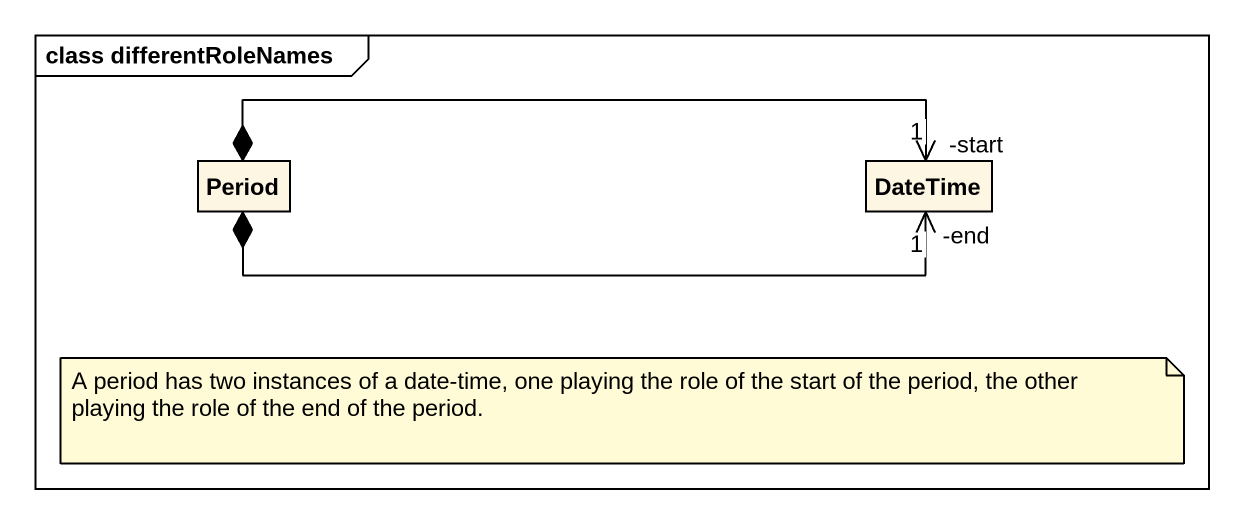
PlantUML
@startuml
mainframe class differentRoleNames
hide circle
hide empty members
class Period
class DateTime
Period *-right-> "-start\n1" DateTime
Period *-right-> "-end\n1" DateTime
note as N1
  A period has two instances of a date-time, one playing the role of the start of the period, the other playing the role of the end of the period.
end note
@enduml
